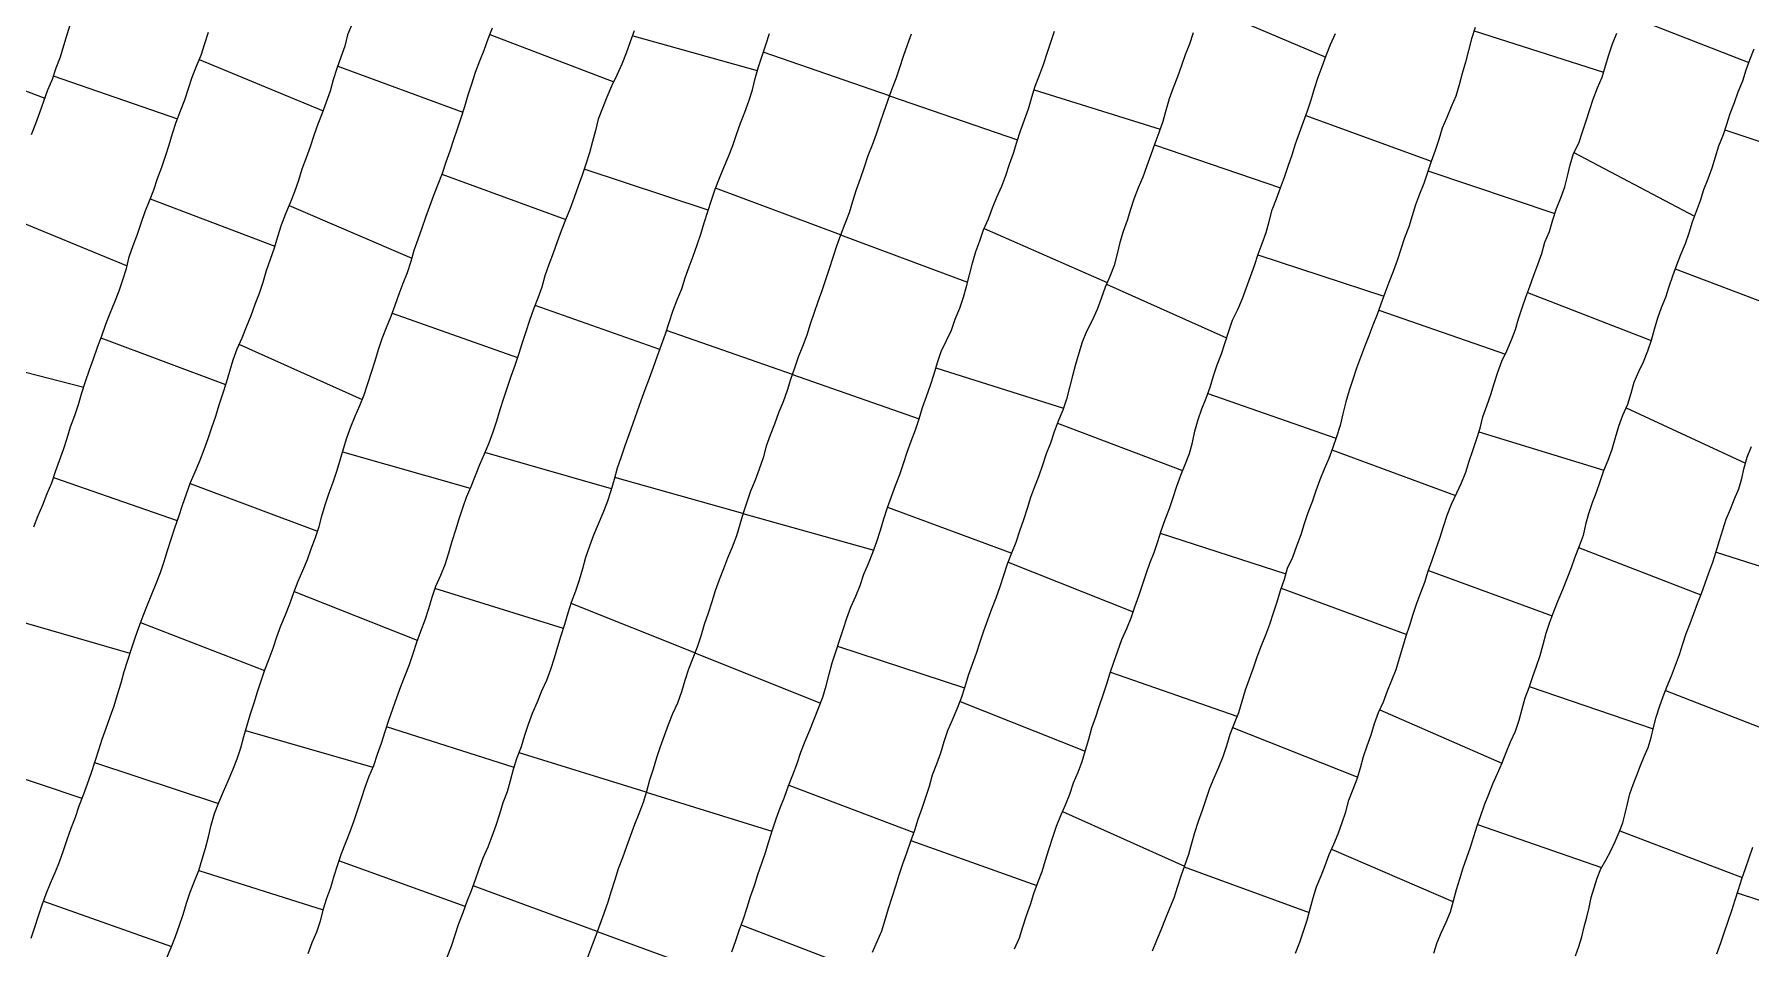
# Model space of a CAD drawing. Extents: x 703186 to 703989, y 1560402 to 1561368.
# Drawn here: x 703669.7 to 703727.8, y 1560713.8 to 1560744.7 of the extents above; entities that cross this region are included whole.
import ezdxf

# ---------------------------------------------------------------- set-up
doc = ezdxf.new("R2010")
doc.units = 0
doc.layers.add('10124_2002_REAL', color=30, linetype='Continuous')
doc.layers.add('AGROCAD PLL', color=7, linetype='Continuous')

msp = doc.modelspace()

# ---------------------------------------------------------------- linework, layer by layer
at = {"layer": '10124_2002_REAL'}
for points in [[(703680.4506, 1560745.0798), (703680.2928, 1560744.7074), (703680.1991, 1560744.3243), (703680.0699, 1560743.9497), (703679.9312, 1560743.5724), (703679.8028, 1560743.1878), (703679.6983, 1560742.8009), (703679.5672, 1560742.4254), (703679.4339, 1560742.052), (703679.2861, 1560741.6783), (703679.1516, 1560741.3016), (703679.0222, 1560740.9194), (703678.8889, 1560740.5377), (703678.7454, 1560740.1609), (703678.6283, 1560739.7711), (703678.4991, 1560739.3938), (703678.3496, 1560739.0184), (703678.1879, 1560738.6413), (703678.0419, 1560738.2576), (703677.9223, 1560737.8658), (703677.8014, 1560737.4786), (703677.6703, 1560737.094), (703677.5335, 1560736.7113), (703677.4179, 1560736.3248), (703677.2937, 1560735.946), (703677.1481, 1560735.5724), (703677.0151, 1560735.1917), (703676.8617, 1560734.8083), (703676.709, 1560734.4391), (703676.5406, 1560734.0632), (703676.4036, 1560733.6901), (703676.2885, 1560733.3072), (703676.1784, 1560732.9208), (703676.0547, 1560732.5411), (703675.9323, 1560732.1601), (703675.8162, 1560731.7779), (703675.6881, 1560731.4024), (703675.559, 1560731.0225), (703675.4219, 1560730.6469), (703675.2796, 1560730.2724), (703675.1204, 1560729.9012), (703674.9663, 1560729.5311), (703674.8243, 1560729.1526), (703674.6947, 1560728.7667), (703674.5623, 1560728.3798), (703674.4307, 1560728.0008), (703674.3113, 1560727.618), (703674.1824, 1560727.2346), (703674.0647, 1560726.8632), (703673.9425, 1560726.4823), (703673.7959, 1560726.1095), (703673.6486, 1560725.7538), (703673.5025, 1560725.3915), (703673.3581, 1560725.0179), (703673.219, 1560724.6585), (703673.0923, 1560724.2778), (703672.9658, 1560723.8987), (703672.8383, 1560723.5205), (703672.7204, 1560723.1315), (703672.6156, 1560722.7453), (703672.4946, 1560722.3587), (703672.3762, 1560721.9749), (703672.2442, 1560721.5985), (703672.1074, 1560721.2201), (703671.9721, 1560720.8477), (703671.852, 1560720.4773), (703671.7319, 1560720.0967), (703671.6037, 1560719.7092), (703671.4725, 1560719.3319), (703671.3363, 1560718.9564), (703671.1925, 1560718.584), (703671.0691, 1560718.205), (703670.9153, 1560717.8304), (703670.7814, 1560717.4492), (703670.6623, 1560717.0677), (703670.5273, 1560716.686), (703670.3757, 1560716.3237), (703670.2228, 1560715.964), (703670.072, 1560715.6025), (703669.9391, 1560715.2278), (703669.8195, 1560714.858), (703669.6927, 1560714.4783), (703669.564, 1560714.0984)], [(703670.9124, 1560745.097), (703670.7831, 1560744.707), (703670.6697, 1560744.3291), (703670.5573, 1560743.9499), (703670.4177, 1560743.5769), (703670.2866, 1560743.1981), (703670.1335, 1560742.8324), (703669.9975, 1560742.4482), (703669.8631, 1560742.068), (703669.721, 1560741.6937), (703669.5819, 1560741.3225)], [(703669.6639, 1560728.041), (703669.8111, 1560728.4245), (703669.9726, 1560728.7933), (703670.1219, 1560729.1704), (703670.2719, 1560729.54), (703670.4034, 1560729.92), (703670.5339, 1560730.2937), (703670.6766, 1560730.6652), (703670.7944, 1560731.0485), (703670.9104, 1560731.4259), (703671.0506, 1560731.8109), (703671.1792, 1560732.1933), (703671.2975, 1560732.581), (703671.4195, 1560732.9717), (703671.554, 1560733.3582), (703671.6827, 1560733.7373), (703671.8217, 1560734.125), (703671.9681, 1560734.5145), (703672.1101, 1560734.9038), (703672.2535, 1560735.2827), (703672.4123, 1560735.6603), (703672.5519, 1560736.0345), (703672.6866, 1560736.4071), (703672.8007, 1560736.7948), (703672.8994, 1560737.1907), (703673.0266, 1560737.5752), (703673.1757, 1560737.9516), (703673.3056, 1560738.3338), (703673.4326, 1560738.7209), (703673.5857, 1560739.0889), (703673.7267, 1560739.46), (703673.8609, 1560739.8419), (703673.9967, 1560740.2243), (703674.128, 1560740.5981), (703674.2526, 1560740.9807), (703674.3671, 1560741.3663), (703674.4852, 1560741.7444), (703674.6341, 1560742.1277), (703674.7822, 1560742.5106), (703674.91, 1560742.8868), (703675.0348, 1560743.27), (703675.1802, 1560743.6474), (703675.3342, 1560744.019), (703675.4548, 1560744.4108), (703675.5852, 1560744.7977)], [(703674.1582, 1560713.4307), (703674.3139, 1560713.8001), (703674.4632, 1560714.1751), (703674.5955, 1560714.5507), (703674.72, 1560714.9202), (703674.834, 1560715.2943), (703674.9604, 1560715.6678), (703675.105, 1560716.0425), (703675.2535, 1560716.4087), (703675.3733, 1560716.7859), (703675.4812, 1560717.1633), (703675.5827, 1560717.5474), (703675.6749, 1560717.9385), (703675.785, 1560718.3355), (703675.934, 1560718.7101), (703676.0891, 1560719.0768), (703676.2483, 1560719.4402), (703676.4014, 1560719.8114), (703676.5488, 1560720.182), (703676.676, 1560720.5575), (703676.7781, 1560720.9465), (703676.8878, 1560721.3297), (703677.0061, 1560721.7086), (703677.1321, 1560722.0834), (703677.2479, 1560722.4603), (703677.3685, 1560722.83), (703677.486, 1560723.2053), (703677.6393, 1560723.5701), (703677.7763, 1560723.9401), (703677.8927, 1560724.3178), (703678.0302, 1560724.6936), (703678.1897, 1560725.0664), (703678.3388, 1560725.4423), (703678.4741, 1560725.8254), (703678.6235, 1560726.2011), (703678.7769, 1560726.5678), (703678.9304, 1560726.9376), (703679.0619, 1560727.3048), (703679.2048, 1560727.6782), (703679.3282, 1560728.0543), (703679.4292, 1560728.4464), (703679.5438, 1560728.8258), (703679.6743, 1560729.1925), (703679.8072, 1560729.5579), (703679.9274, 1560729.9305), (703680.0458, 1560730.2968), (703680.1552, 1560730.6831), (703680.2717, 1560731.0612), (703680.4045, 1560731.4339), (703680.5546, 1560731.7921), (703680.7061, 1560732.1534), (703680.852, 1560732.5187), (703680.9814, 1560732.8936), (703681.1046, 1560733.279), (703681.2279, 1560733.666), (703681.3444, 1560734.0471), (703681.4674, 1560734.4254), (703681.608, 1560734.799), (703681.7689, 1560735.1742), (703681.9033, 1560735.5531), (703682.0406, 1560735.9326), (703682.1763, 1560736.2997), (703682.3263, 1560736.6598), (703682.4413, 1560737.0413), (703682.5492, 1560737.4165), (703682.6889, 1560737.791), (703682.8211, 1560738.1665), (703682.947, 1560738.5366), (703683.0757, 1560738.9062), (703683.2144, 1560739.2735), (703683.3651, 1560739.6462), (703683.5037, 1560740.0247), (703683.6329, 1560740.4018), (703683.7719, 1560740.7834), (703683.8915, 1560741.1616), (703684.0172, 1560741.5227), (703684.1382, 1560741.8989), (703684.2672, 1560742.2837), (703684.3823, 1560742.6719), (703684.4993, 1560743.0527), (703684.627, 1560743.4411), (703684.7752, 1560743.8218), (703684.9242, 1560744.1927), (703685.0565, 1560744.5685), (703685.1979, 1560744.9396)], [(703689.9971, 1560744.8457), (703689.8614, 1560744.4717), (703689.725, 1560744.0904), (703689.5823, 1560743.7175), (703689.4105, 1560743.3429), (703689.2342, 1560742.9642), (703689.0786, 1560742.5974), (703688.9281, 1560742.2275), (703688.7857, 1560741.8497), (703688.69, 1560741.4726), (703688.5878, 1560741.099), (703688.4881, 1560740.7078), (703688.3678, 1560740.3291), (703688.2376, 1560739.9555), (703688.1032, 1560739.5817), (703687.9671, 1560739.2037), (703687.8271, 1560738.8256), (703687.6757, 1560738.4445), (703687.5299, 1560738.069), (703687.3877, 1560737.6937), (703687.2514, 1560737.3133), (703687.11, 1560736.9294), (703686.9777, 1560736.5456), (703686.8698, 1560736.1612), (703686.7393, 1560735.7882), (703686.5928, 1560735.4112), (703686.4548, 1560735.034), (703686.3258, 1560734.6542), (703686.2101, 1560734.274), (703686.087, 1560733.8833), (703685.9561, 1560733.5091), (703685.824, 1560733.1317), (703685.7022, 1560732.7622), (703685.5773, 1560732.3866), (703685.4495, 1560732.0072), (703685.3369, 1560731.626), (703685.2165, 1560731.2451), (703685.0728, 1560730.877), (703684.9197, 1560730.5107), (703684.7642, 1560730.1443), (703684.6107, 1560729.7757), (703684.4645, 1560729.403), (703684.3065, 1560729.0411), (703684.19, 1560728.6731), (703684.0593, 1560728.2998), (703683.948, 1560727.9283), (703683.8276, 1560727.5477), (703683.7129, 1560727.1533), (703683.59, 1560726.7588), (703683.4358, 1560726.392), (703683.2759, 1560726.0213), (703683.1428, 1560725.6478), (703683.0322, 1560725.264), (703682.9094, 1560724.886), (703682.7667, 1560724.5014), (703682.6265, 1560724.126), (703682.5023, 1560723.7454), (703682.3758, 1560723.3697), (703682.2286, 1560722.9977), (703682.0836, 1560722.631), (703681.9513, 1560722.2488), (703681.8152, 1560721.8656), (703681.6834, 1560721.4885), (703681.5524, 1560721.0996), (703681.4267, 1560720.7091), (703681.2965, 1560720.332), (703681.1666, 1560719.953), (703681.017, 1560719.5923), (703680.8796, 1560719.2222), (703680.7557, 1560718.8382), (703680.6262, 1560718.4644), (703680.4995, 1560718.0898), (703680.372, 1560717.7109), (703680.2261, 1560717.3427), (703680.0773, 1560716.9665), (703679.9472, 1560716.5951), (703679.8322, 1560716.214), (703679.7173, 1560715.8194), (703679.5769, 1560715.4524), (703679.4601, 1560715.0662), (703679.3662, 1560714.6848), (703679.2371, 1560714.3139), (703679.079, 1560713.9508), (703678.9436, 1560713.5866)], [(703683.6708, 1560713.475), (703683.8078, 1560713.8485), (703683.9368, 1560714.2276), (703684.0642, 1560714.6098), (703684.2037, 1560714.9876), (703684.3395, 1560715.3638), (703684.4885, 1560715.7302), (703684.6234, 1560716.1006), (703684.7507, 1560716.4653), (703684.8865, 1560716.8341), (703685.0558, 1560717.2082), (703685.194, 1560717.569), (703685.322, 1560717.9455), (703685.4498, 1560718.3279), (703685.5638, 1560718.7035), (703685.7041, 1560719.0865), (703685.8113, 1560719.4491), (703685.9126, 1560719.8352), (703686.0367, 1560720.2275), (703686.1816, 1560720.6059), (703686.2996, 1560720.9881), (703686.4238, 1560721.3591), (703686.5588, 1560721.7366), (703686.7222, 1560722.113), (703686.8753, 1560722.4854), (703687.0392, 1560722.8514), (703687.1757, 1560723.2295), (703687.3038, 1560723.6064), (703687.415, 1560723.9864), (703687.5312, 1560724.3657), (703687.6479, 1560724.7433), (703687.7597, 1560725.1267), (703687.878, 1560725.4986), (703688.023, 1560725.8727), (703688.1451, 1560726.2451), (703688.2597, 1560726.6325), (703688.3653, 1560727.0134), (703688.503, 1560727.3994), (703688.6349, 1560727.7748), (703688.7884, 1560728.1466), (703688.9496, 1560728.5142), (703689.093, 1560728.8912), (703689.2217, 1560729.2745), (703689.3338, 1560729.663), (703689.4382, 1560730.0468), (703689.5698, 1560730.4288), (703689.7001, 1560730.795), (703689.8299, 1560731.1697), (703689.9632, 1560731.5522), (703690.102, 1560731.9353), (703690.239, 1560732.3187), (703690.3716, 1560732.6973), (703690.5181, 1560733.0754), (703690.6531, 1560733.454), (703690.7879, 1560733.8309), (703690.9213, 1560734.2086), (703691.0584, 1560734.5856), (703691.1812, 1560734.9688), (703691.3094, 1560735.3518), (703691.4607, 1560735.7301), (703691.6109, 1560736.0993), (703691.7319, 1560736.4742), (703691.8617, 1560736.8466), (703691.9926, 1560737.2162), (703692.1352, 1560737.5896), (703692.2624, 1560737.9613), (703692.3751, 1560738.3457), (703692.4952, 1560738.7294), (703692.6191, 1560739.1038), (703692.7455, 1560739.4776), (703692.8895, 1560739.8522), (703693.0402, 1560740.2129), (703693.1905, 1560740.5887), (703693.3375, 1560740.9564), (703693.4599, 1560741.3321), (703693.6017, 1560741.7105), (703693.7522, 1560742.0868), (703693.8806, 1560742.464), (703694.0032, 1560742.8439), (703694.1018, 1560743.2308), (703694.211, 1560743.619), (703694.3321, 1560743.995), (703694.4537, 1560744.3706), (703694.5856, 1560744.7501)], [(703699.3856, 1560744.7315), (703699.2465, 1560744.3563), (703699.1117, 1560743.9731), (703698.9877, 1560743.5876), (703698.8569, 1560743.2143), (703698.7162, 1560742.8389), (703698.5844, 1560742.4575), (703698.4463, 1560742.0805), (703698.3194, 1560741.7149), (703698.2008, 1560741.3404), (703698.0558, 1560740.9696), (703697.909, 1560740.6089), (703697.7918, 1560740.2248), (703697.6577, 1560739.8315), (703697.5149, 1560739.4526), (703697.3962, 1560739.0611), (703697.2778, 1560738.6785), (703697.1325, 1560738.3039), (703696.9904, 1560737.9229), (703696.8572, 1560737.5525), (703696.7323, 1560737.1668), (703696.6082, 1560736.7808), (703696.4853, 1560736.4075), (703696.3548, 1560736.0363), (703696.2172, 1560735.6663), (703696.0932, 1560735.2992), (703695.9623, 1560734.9119), (703695.8419, 1560734.5312), (703695.7051, 1560734.1511), (703695.5546, 1560733.7873), (703695.4327, 1560733.4189), (703695.2996, 1560733.039), (703695.1818, 1560732.6566), (703695.0414, 1560732.2756), (703694.8839, 1560731.9039), (703694.7565, 1560731.5269), (703694.6064, 1560731.1492), (703694.4757, 1560730.7731), (703694.3656, 1560730.3847), (703694.2362, 1560730.0026), (703694.0999, 1560729.6307), (703693.9408, 1560729.2516), (703693.8177, 1560728.8799), (703693.6875, 1560728.5044), (703693.5796, 1560728.1211), (703693.4634, 1560727.7383), (703693.314, 1560727.3601), (703693.1639, 1560726.9872), (703693.0241, 1560726.6185), (703692.8775, 1560726.2444), (703692.7477, 1560725.8756), (703692.6282, 1560725.5003), (703692.5045, 1560725.1174), (703692.3757, 1560724.7339), (703692.2556, 1560724.3466), (703692.1343, 1560723.9655), (703691.9872, 1560723.5962), (703691.8404, 1560723.2204), (703691.7158, 1560722.8377), (703691.6055, 1560722.4544), (703691.4625, 1560722.0723), (703691.3031, 1560721.7071), (703691.1485, 1560721.3403), (703691.0113, 1560720.9679), (703690.8774, 1560720.5972), (703690.7544, 1560720.2207), (703690.6375, 1560719.8409), (703690.5188, 1560719.4626), (703690.4174, 1560719.0822), (703690.2999, 1560718.7038), (703690.1587, 1560718.3296), (703690.0108, 1560717.9585), (703689.8781, 1560717.5881), (703689.7371, 1560717.2137), (703689.6024, 1560716.8338), (703689.4591, 1560716.4638), (703689.3433, 1560716.0842), (703689.2255, 1560715.706), (703689.1114, 1560715.3323), (703688.9725, 1560714.9497), (703688.8348, 1560714.5764), (703688.6976, 1560714.2027), (703688.5592, 1560713.8243), (703688.4155, 1560713.4538)], [(703693.3115, 1560713.6537), (703693.4392, 1560714.0348), (703693.5616, 1560714.4034), (703693.7016, 1560714.7695), (703693.8255, 1560715.1498), (703693.9449, 1560715.5301), (703694.0695, 1560715.9009), (703694.1863, 1560716.2743), (703694.3209, 1560716.6491), (703694.4465, 1560717.0165), (703694.5549, 1560717.3932), (703694.6831, 1560717.7819), (703694.8124, 1560718.1585), (703694.9454, 1560718.5277), (703695.0892, 1560718.8926), (703695.2302, 1560719.2684), (703695.3742, 1560719.6504), (703695.5187, 1560720.0256), (703695.6473, 1560720.4125), (703695.7923, 1560720.7892), (703695.9458, 1560721.1587), (703696.0944, 1560721.5286), (703696.2466, 1560721.8998), (703696.3887, 1560722.2739), (703696.5005, 1560722.658), (703696.6014, 1560723.0515), (703696.7058, 1560723.4426), (703696.8271, 1560723.8156), (703696.9514, 1560724.1914), (703697.0803, 1560724.5662), (703697.2065, 1560724.9495), (703697.3361, 1560725.3244), (703697.5027, 1560725.6926), (703697.6559, 1560726.0624), (703697.7768, 1560726.4382), (703697.9375, 1560726.8066), (703698.0868, 1560727.1732), (703698.2238, 1560727.5478), (703698.3423, 1560727.9332), (703698.4518, 1560728.316), (703698.5775, 1560728.7026), (703698.7152, 1560729.0748), (703698.8474, 1560729.4448), (703698.993, 1560729.8149), (703699.1251, 1560730.1849), (703699.2454, 1560730.5731), (703699.3846, 1560730.9498), (703699.5228, 1560731.3278), (703699.6556, 1560731.7033), (703699.7628, 1560732.0841), (703699.8981, 1560732.46), (703700.0313, 1560732.8387), (703700.1547, 1560733.2244), (703700.2757, 1560733.6059), (703700.3952, 1560733.9855), (703700.5741, 1560734.352), (703700.7441, 1560734.7073), (703700.874, 1560735.0734), (703701.0348, 1560735.4531), (703701.1508, 1560735.8195), (703701.2603, 1560736.1886), (703701.3549, 1560736.5773), (703701.4549, 1560736.9716), (703701.5675, 1560737.3642), (703701.7032, 1560737.734), (703701.836, 1560738.1075), (703701.9962, 1560738.4728), (703702.1373, 1560738.8502), (703702.2801, 1560739.2098), (703702.4478, 1560739.5791), (703702.5873, 1560739.9485), (703702.7098, 1560740.3243), (703702.8438, 1560740.7011), (703702.962, 1560741.0777), (703703.0831, 1560741.4554), (703703.2221, 1560741.8269), (703703.3541, 1560742.2019), (703703.4638, 1560742.5963), (703703.581, 1560742.9708), (703703.7275, 1560743.3378), (703703.8631, 1560743.7021), (703703.9857, 1560744.0824), (703704.1075, 1560744.4597), (703704.2316, 1560744.8361)], [(703708.9371, 1560744.7709), (703708.8059, 1560744.3891), (703708.6625, 1560744.0275), (703708.5349, 1560743.6657), (703708.3994, 1560743.2826), (703708.2576, 1560742.9124), (703708.1203, 1560742.5346), (703708.0032, 1560742.1425), (703707.9032, 1560741.772), (703707.77, 1560741.3889), (703707.6315, 1560741.0219), (703707.5026, 1560740.6458), (703707.3612, 1560740.2657), (703707.2236, 1560739.8819), (703707.068, 1560739.5226), (703706.9257, 1560739.1464), (703706.8118, 1560738.7893), (703706.6937, 1560738.421), (703706.5618, 1560738.0482), (703706.4478, 1560737.6761), (703706.3524, 1560737.2875), (703706.2598, 1560736.8966), (703706.1131, 1560736.5235), (703705.9493, 1560736.1565), (703705.8174, 1560735.781), (703705.6829, 1560735.4052), (703705.5113, 1560735.0292), (703705.3186, 1560734.6622), (703705.1779, 1560734.3015), (703705.0578, 1560733.927), (703704.9482, 1560733.5477), (703704.8492, 1560733.1575), (703704.7384, 1560732.763), (703704.6427, 1560732.3676), (703704.5172, 1560731.992), (703704.3627, 1560731.6274), (703704.2226, 1560731.2589), (703704.1042, 1560730.882), (703703.9521, 1560730.5121), (703703.826, 1560730.133), (703703.703, 1560729.7672), (703703.5545, 1560729.4041), (703703.4241, 1560729.0339), (703703.3089, 1560728.6666), (703703.1806, 1560728.2791), (703703.0445, 1560727.8968), (703702.9292, 1560727.5169), (703702.7835, 1560727.1472), (703702.6376, 1560726.7801), (703702.5117, 1560726.3936), (703702.387, 1560726.0087), (703702.2541, 1560725.6271), (703702.1062, 1560725.257), (703701.9653, 1560724.8843), (703701.831, 1560724.5116), (703701.711, 1560724.1366), (703701.5789, 1560723.7564), (703701.4434, 1560723.3846), (703701.313, 1560723.0093), (703701.1942, 1560722.6267), (703701.0793, 1560722.2388), (703700.9324, 1560721.8666), (703700.7659, 1560721.4975), (703700.6122, 1560721.1322), (703700.4852, 1560720.7635), (703700.3697, 1560720.3816), (703700.2369, 1560720.0028), (703700.0949, 1560719.6307), (703699.9891, 1560719.2507), (703699.8616, 1560718.8755), (703699.7369, 1560718.5077), (703699.611, 1560718.1307), (703699.4925, 1560717.7588), (703699.3592, 1560717.3847), (703699.2259, 1560716.9964), (703699.0871, 1560716.6251), (703698.9662, 1560716.2523), (703698.8464, 1560715.8701), (703698.7237, 1560715.4896), (703698.6022, 1560715.1031), (703698.4929, 1560714.7247), (703698.3724, 1560714.3496), (703698.2214, 1560713.9867), (703698.0614, 1560713.6232)], [(703702.8849, 1560713.7539), (703703.047, 1560714.1248), (703703.1647, 1560714.5009), (703703.2866, 1560714.8789), (703703.4256, 1560715.2513), (703703.5399, 1560715.6213), (703703.6691, 1560715.9979), (703703.821, 1560716.3775), (703703.9278, 1560716.7607), (703704.0507, 1560717.1465), (703704.179, 1560717.5311), (703704.2995, 1560717.909), (703704.4455, 1560718.2739), (703704.6066, 1560718.6342), (703704.7592, 1560718.9931), (703704.8842, 1560719.3697), (703705.0317, 1560719.7326), (703705.1772, 1560720.0955), (703705.2864, 1560720.4817), (703705.3936, 1560720.8571), (703705.5051, 1560721.2386), (703705.6304, 1560721.6067), (703705.7538, 1560721.9627), (703705.8836, 1560722.3503), (703706.0037, 1560722.7232), (703706.1213, 1560723.0962), (703706.2503, 1560723.4662), (703706.3811, 1560723.8412), (703706.5169, 1560724.2264), (703706.6873, 1560724.6), (703706.8273, 1560724.9661), (703706.9601, 1560725.338), (703707.0884, 1560725.7045), (703707.2165, 1560726.0809), (703707.3382, 1560726.4487), (703707.4667, 1560726.8167), (703707.6089, 1560727.1751), (703707.73, 1560727.5489), (703707.8477, 1560727.9142), (703707.9849, 1560728.289), (703708.1259, 1560728.6711), (703708.2542, 1560729.0385), (703708.3764, 1560729.4189), (703708.5087, 1560729.7892), (703708.6584, 1560730.157), (703708.8036, 1560730.5267), (703708.9101, 1560730.8966), (703708.989, 1560731.2853), (703709.1038, 1560731.679), (703709.2281, 1560732.0455), (703709.3737, 1560732.4075), (703709.5021, 1560732.7784), (703709.6187, 1560733.1552), (703709.741, 1560733.5332), (703709.8873, 1560733.9043), (703710.0139, 1560734.2894), (703710.1381, 1560734.6707), (703710.2675, 1560735.0429), (703710.444, 1560735.4097), (703710.6015, 1560735.7757), (703710.7384, 1560736.1502), (703710.8716, 1560736.5235), (703711.0066, 1560736.9006), (703711.1293, 1560737.276), (703711.2679, 1560737.6418), (703711.4014, 1560738.0123), (703711.5058, 1560738.3907), (703711.6128, 1560738.7764), (703711.7519, 1560739.1543), (703711.8897, 1560739.5248), (703712.0256, 1560739.8921), (703712.1534, 1560740.2648), (703712.2841, 1560740.6413), (703712.4027, 1560741.016), (703712.5332, 1560741.3867), (703712.6632, 1560741.7608), (703712.8005, 1560742.1358), (703712.9291, 1560742.5104), (703713.0457, 1560742.8849), (703713.1693, 1560743.2683), (703713.2995, 1560743.6351), (703713.4412, 1560744.0025), (703713.5812, 1560744.3789), (703713.7565, 1560744.7466)], [(703718.4846, 1560744.9518), (703718.3623, 1560744.5674), (703718.2515, 1560744.1752), (703718.1516, 1560743.7862), (703718.0462, 1560743.4029), (703717.9426, 1560743.0157), (703717.8273, 1560742.6322), (703717.6665, 1560742.2665), (703717.52, 1560741.9054), (703717.3672, 1560741.5424), (703717.2574, 1560741.1678), (703717.1319, 1560740.7928), (703716.989, 1560740.4213), (703716.8645, 1560740.0504), (703716.7419, 1560739.6759), (703716.5962, 1560739.3126), (703716.4659, 1560738.9485), (703716.3455, 1560738.5821), (703716.2309, 1560738.2021), (703716.0942, 1560737.8314), (703715.9655, 1560737.4457), (703715.8414, 1560737.0628), (703715.7091, 1560736.6871), (703715.5542, 1560736.3185), (703715.4213, 1560735.9562), (703715.2868, 1560735.5912), (703715.163, 1560735.2346), (703715.0144, 1560734.8773), (703714.8783, 1560734.5102), (703714.7344, 1560734.1428), (703714.6047, 1560733.779), (703714.4681, 1560733.415), (703714.3379, 1560733.0386), (703714.2173, 1560732.6577), (703714.0998, 1560732.2729), (703714.0031, 1560731.8772), (703713.9087, 1560731.4777), (703713.7823, 1560731.0973), (703713.6609, 1560730.7287), (703713.5262, 1560730.3621), (703713.3674, 1560730.0029), (703713.2171, 1560729.6378), (703713.0889, 1560729.2651), (703712.9602, 1560728.8913), (703712.814, 1560728.517), (703712.6923, 1560728.1446), (703712.5785, 1560727.7691), (703712.4316, 1560727.3892), (703712.2915, 1560727.0108), (703712.1152, 1560726.6317), (703712.0171, 1560726.2598), (703711.8775, 1560725.8805), (703711.7648, 1560725.4975), (703711.6462, 1560725.124), (703711.521, 1560724.7414), (703711.3841, 1560724.3712), (703711.2386, 1560724.0092), (703711.0933, 1560723.6346), (703710.9636, 1560723.2526), (703710.8328, 1560722.8833), (703710.6957, 1560722.5125), (703710.5753, 1560722.1253), (703710.4641, 1560721.7481), (703710.317, 1560721.3846), (703710.1684, 1560721.0082), (703710.0626, 1560720.6285), (703709.9415, 1560720.2513), (703709.7901, 1560719.8933), (703709.6373, 1560719.5379), (703709.4879, 1560719.1777), (703709.3657, 1560718.8048), (703709.2323, 1560718.4407), (703709.104, 1560718.0689), (703708.9819, 1560717.6861), (703708.8794, 1560717.3164), (703708.7761, 1560716.9441), (703708.6429, 1560716.5687), (703708.5121, 1560716.2089), (703708.3953, 1560715.8356), (703708.2816, 1560715.465), (703708.1308, 1560715.116), (703707.9866, 1560714.7542), (703707.8389, 1560714.3901), (703707.6948, 1560714.0384), (703707.5416, 1560713.671)], [(703712.397, 1560713.6042), (703712.5444, 1560713.9827), (703712.6743, 1560714.3481), (703712.7977, 1560714.7215), (703712.8959, 1560715.1077), (703712.9907, 1560715.4752), (703713.1109, 1560715.8529), (703713.2655, 1560716.223), (703713.4049, 1560716.5714), (703713.5399, 1560716.9458), (703713.6917, 1560717.2966), (703713.848, 1560717.6519), (703713.9805, 1560718.0263), (703714.0974, 1560718.3967), (703714.2082, 1560718.7853), (703714.3463, 1560719.1587), (703714.4887, 1560719.5155), (703714.6018, 1560719.8808), (703714.6965, 1560720.2639), (703714.8237, 1560720.6275), (703714.959, 1560721.0014), (703715.0691, 1560721.3788), (703715.2132, 1560721.7526), (703715.3752, 1560722.1216), (703715.5166, 1560722.4878), (703715.6599, 1560722.8522), (703715.8031, 1560723.2156), (703715.9185, 1560723.5962), (703716.0306, 1560723.975), (703716.1479, 1560724.349), (703716.2732, 1560724.7182), (703716.3808, 1560725.0864), (703716.5041, 1560725.4632), (703716.6388, 1560725.8228), (703716.7732, 1560726.176), (703716.8959, 1560726.5467), (703717.0314, 1560726.9151), (703717.1512, 1560727.2811), (703717.2876, 1560727.6662), (703717.4144, 1560728.0567), (703717.5358, 1560728.4383), (703717.6839, 1560728.8144), (703717.8569, 1560729.1908), (703718.0184, 1560729.5391), (703718.165, 1560729.8924), (703718.2781, 1560730.2633), (703718.4019, 1560730.6329), (703718.5312, 1560731.0013), (703718.6511, 1560731.3911), (703718.7456, 1560731.7724), (703718.8776, 1560732.1455), (703719.0179, 1560732.5243), (703719.1319, 1560732.8961), (703719.2514, 1560733.2812), (703719.3906, 1560733.6508), (703719.558, 1560734.0098), (703719.7167, 1560734.3765), (703719.8539, 1560734.7306), (703719.9522, 1560735.0902), (703720.0796, 1560735.4656), (703720.1947, 1560735.8273), (703720.3349, 1560736.1887), (703720.4711, 1560736.5631), (703720.606, 1560736.9263), (703720.7403, 1560737.3014), (703720.8465, 1560737.6829), (703721.0023, 1560738.0418), (703721.1134, 1560738.4436), (703721.2406, 1560738.8266), (703721.3809, 1560739.1904), (703721.5144, 1560739.5625), (703721.6118, 1560739.9202), (703721.7036, 1560740.3076), (703721.8089, 1560740.6914), (703721.9934, 1560741.0429), (703722.1227, 1560741.4182), (703722.2392, 1560741.7947), (703722.3563, 1560742.1477), (703722.4848, 1560742.5325), (703722.6307, 1560742.9085), (703722.7807, 1560743.2734), (703722.8921, 1560743.6561), (703723.0048, 1560744.0279), (703723.1351, 1560744.3967), (703723.2858, 1560744.7657)], [(703727.9162, 1560744.2214), (703727.7787, 1560743.8545), (703727.6474, 1560743.512), (703727.5381, 1560743.1398), (703727.3846, 1560742.7635), (703727.2557, 1560742.4064), (703727.1119, 1560742.0343), (703726.9948, 1560741.6719), (703726.8771, 1560741.3169), (703726.7292, 1560740.9422), (703726.6136, 1560740.5641), (703726.4966, 1560740.1952), (703726.3675, 1560739.8215), (703726.2162, 1560739.4581), (703726.1003, 1560739.0885), (703725.9719, 1560738.7213), (703725.8348, 1560738.359), (703725.7227, 1560737.9928), (703725.5935, 1560737.6286), (703725.4422, 1560737.2609), (703725.3013, 1560736.9036), (703725.1629, 1560736.5369), (703725.0386, 1560736.1773), (703724.926, 1560735.8139), (703724.7874, 1560735.4628), (703724.6613, 1560735.1082), (703724.5416, 1560734.7297), (703724.4406, 1560734.3598), (703724.3199, 1560733.989), (703724.1747, 1560733.624), (703724.0183, 1560733.2918), (703723.8621, 1560732.9378), (703723.7522, 1560732.5629), (703723.645, 1560732.1829), (703723.4736, 1560731.8114), (703723.3352, 1560731.442), (703723.229, 1560731.0588), (703723.1096, 1560730.6627), (703722.9791, 1560730.2918), (703722.8329, 1560729.9376), (703722.7094, 1560729.5705), (703722.5835, 1560729.2112), (703722.4415, 1560728.8533), (703722.3209, 1560728.49), (703722.2238, 1560728.1265), (703722.139, 1560727.7514), (703722.0013, 1560727.3878), (703721.8596, 1560727.0227), (703721.7288, 1560726.6552), (703721.5839, 1560726.2817), (703721.4397, 1560725.9096), (703721.2775, 1560725.543), (703721.1373, 1560725.1716), (703721.0052, 1560724.806), (703720.8769, 1560724.4298), (703720.7741, 1560724.0525), (703720.6758, 1560723.6803), (703720.5452, 1560723.3171), (703720.423, 1560722.9608), (703720.2968, 1560722.5917), (703720.1684, 1560722.2382), (703720.0659, 1560721.8723), (703719.9576, 1560721.4854), (703719.8357, 1560721.1147), (703719.6726, 1560720.7522), (703719.5266, 1560720.396), (703719.3909, 1560720.0381), (703719.2289, 1560719.6769), (703719.0752, 1560719.3288), (703718.9368, 1560718.9784), (703718.7914, 1560718.6144), (703718.6669, 1560718.2616), (703718.5422, 1560717.9027), (703718.4227, 1560717.5434), (703718.3137, 1560717.1872), (703718.1917, 1560716.8359), (703718.0692, 1560716.4811), (703717.9512, 1560716.1133), (703717.8369, 1560715.7458), (703717.7322, 1560715.3693), (703717.6335, 1560714.9953), (703717.4863, 1560714.6464), (703717.328, 1560714.3045), (703717.1864, 1560713.9544), (703717.0677, 1560713.5902)], [(703721.8818, 1560713.519), (703721.993, 1560713.8369), (703722.0901, 1560714.157), (703722.1796, 1560714.4966), (703722.2642, 1560714.8237), (703722.3394, 1560715.1521), (703722.4142, 1560715.4907), (703722.5161, 1560715.8208), (703722.6129, 1560716.1465), (703722.7408, 1560716.4574), (703722.9038, 1560716.7608), (703723.0743, 1560717.0706), (703723.225, 1560717.3861), (703723.3642, 1560717.6987), (703723.4848, 1560718.0156), (703723.567, 1560718.3386), (703723.6422, 1560718.6668), (703723.722, 1560719), (703723.8391, 1560719.3197), (703723.9618, 1560719.6308), (703724.0781, 1560719.9566), (703724.2115, 1560720.2656), (703724.3408, 1560720.5702), (703724.4483, 1560720.9051), (703724.5267, 1560721.2489), (703724.6127, 1560721.6006), (703724.7302, 1560721.9491), (703724.8514, 1560722.2997), (703724.9868, 1560722.6497), (703725.1294, 1560723.0012), (703725.2733, 1560723.3574), (703725.4041, 1560723.7188), (703725.5204, 1560724.0852), (703725.6337, 1560724.4329), (703725.7611, 1560724.7757), (703725.8899, 1560725.1069), (703726.0112, 1560725.448), (703726.1501, 1560725.792), (703726.2715, 1560726.1332), (703726.4023, 1560726.4916), (703726.5358, 1560726.8504), (703726.6506, 1560727.2105), (703726.7549, 1560727.5824), (703726.8709, 1560727.9468), (703726.9847, 1560728.3092), (703727.125, 1560728.6482), (703727.2717, 1560728.9916), (703727.4074, 1560729.3295), (703727.5163, 1560729.6768), (703727.5964, 1560730.0423), (703727.6988, 1560730.4071), (703727.8464, 1560730.769)], [(703727.8787, 1560717.1794), (703727.7519, 1560716.8194), (703727.6232, 1560716.4631), (703727.5076, 1560716.1077), (703727.3894, 1560715.7538), (703727.2724, 1560715.3966), (703727.167, 1560715.0416), (703727.0399, 1560714.678), (703726.9137, 1560714.3175), (703726.7875, 1560713.9442), (703726.659, 1560713.5727)]]:
    msp.add_lwpolyline(points, dxfattribs=at)
at = {"layer": 'AGROCAD PLL', "color": 3, "true_color": 0x00ff00}
for points in [[(703709.2898, 1560745.6959), (703713.4213, 1560743.951)], [(703723.5212, 1560745.413), (703727.7463, 1560743.77)], [(703685.113, 1560744.7168), (703689.3063, 1560743.1191)], [(703665.8401, 1560744.1498), (703670.0398, 1560742.5678)], [(703698.649, 1560742.6444), (703694.3732, 1560744.122)], [(703698.649, 1560742.6444), (703694.3732, 1560744.122)], [(703675.2714, 1560743.8674), (703679.462, 1560742.1307)], [(703679.9586, 1560743.6469), (703684.2013, 1560742.0872)], [(703703.5414, 1560742.8444), (703707.8114, 1560741.5081)], [(703712.7437, 1560741.9805), (703716.9906, 1560740.4256)], [(703712.7437, 1560741.9805), (703716.9905, 1560740.4256)], [(703707.6192, 1560740.9861), (703711.8889, 1560739.5228)], [(703707.6192, 1560740.9861), (703711.889, 1560739.5228)], [(703683.4907, 1560739.9893), (703687.68, 1560738.4553)], [(703683.4907, 1560739.9893), (703687.6799, 1560738.4553)], [(703716.8808, 1560740.0991), (703721.1835, 1560738.6548)], [(703696.9928, 1560737.9292), (703692.7575, 1560739.5088)], [(703696.9928, 1560737.9292), (703692.7575, 1560739.5088)], [(703673.6103, 1560739.1535), (703677.8244, 1560737.5523)], [(703678.3112, 1560738.9288), (703682.4711, 1560737.1451)], [(703668.6673, 1560738.5993), (703672.8227, 1560736.883)], [(703711.1219, 1560737.2532), (703715.3857, 1560735.8596)], [(703705.9973, 1560736.2639), (703710.0656, 1560734.4482)], [(703720.2529, 1560735.9773), (703724.4388, 1560734.3534)], [(703720.2529, 1560735.9773), (703724.4385, 1560734.3535)], [(703690.8664, 1560734.0531), (703686.6445, 1560735.5443)], [(703715.2158, 1560735.3866), (703719.5055, 1560733.8973)], [(703681.8077, 1560735.2835), (703686.0504, 1560733.7786)], [(703671.9419, 1560734.4448), (703676.1586, 1560732.8599)], [(703695.3579, 1560733.2054), (703691.0947, 1560734.699)], [(703695.3579, 1560733.2054), (703691.0947, 1560734.699)], [(703666.9994, 1560733.8887), (703671.3574, 1560732.7728)], [(703700.2197, 1560733.4292), (703704.5396, 1560732.0591)], [(703723.5943, 1560732.073), (703727.6422, 1560730.2055)], [(703704.3375, 1560731.5611), (703708.5743, 1560729.9503)], [(703680.1258, 1560730.5791), (703684.4441, 1560729.3562)], [(703689.2371, 1560729.3279), (703684.9432, 1560730.5669)], [(703713.6319, 1560730.6497), (703717.8201, 1560729.1108)], [(703693.6854, 1560728.4968), (703689.3486, 1560729.7176)], [(703693.6854, 1560728.4968), (703689.3486, 1560729.7176)], [(703698.5794, 1560728.7078), (703702.7853, 1560727.1517)], [(703698.5794, 1560728.7078), (703702.7853, 1560727.1517)], [(703707.8192, 1560727.8258), (703712.069, 1560726.4565)], [(703726.6442, 1560727.1905), (703730.9359, 1560725.8223)], [(703716.9037, 1560726.5679), (703721.086, 1560725.0296)], [(703678.4878, 1560725.8598), (703682.6551, 1560724.2027)], [(703692.0574, 1560723.7725), (703687.8607, 1560725.4442)], [(703692.0574, 1560723.7725), (703687.8607, 1560725.4442)], [(703711.9076, 1560725.9623), (703716.1638, 1560724.3958)], [(703673.2775, 1560724.8097), (703677.4792, 1560723.1835)], [(703696.8904, 1560724.007), (703701.1825, 1560722.5873)], [(703706.1303, 1560723.1221), (703710.4155, 1560721.6281)], [(703724.9274, 1560722.4963), (703729.1665, 1560720.8563)], [(703715.2563, 1560721.8509), (703719.3901, 1560720.036)], [(703715.2563, 1560721.8509), (703719.39, 1560720.0361)], [(703676.8349, 1560721.1448), (703681.1487, 1560719.9098)], [(703685.9329, 1560719.8994), (703681.6089, 1560721.2673)], [(703666.9855, 1560720.2965), (703671.2972, 1560718.8552)], [(703690.4096, 1560719.0571), (703686.1009, 1560720.395)], [(703690.4096, 1560719.0571), (703686.1009, 1560720.395)], [(703690.4096, 1560719.0571), (703694.6676, 1560717.7349)], [(703695.2396, 1560719.2933), (703699.4709, 1560717.6983)], [(703704.5019, 1560718.4), (703708.6366, 1560716.5512)], [(703699.3705, 1560717.4164), (703703.6345, 1560715.897)], [(703713.6206, 1560717.1323), (703717.7282, 1560715.3549)], [(703713.6206, 1560717.1323), (703717.7284, 1560715.3548)], [(703708.6269, 1560716.5246), (703712.8645, 1560714.984)], [(703688.7491, 1560714.343), (703684.5454, 1560715.8864)], [(703688.7491, 1560714.343), (703684.5454, 1560715.8864)], [(703727.3557, 1560715.6509), (703731.6201, 1560714.2541)], [(703688.7491, 1560714.343), (703692.9941, 1560712.7845)]]:
    msp.add_lwpolyline(points, dxfattribs=at)
at = {"layer": 'AGROCAD PLL', "color": 5, "true_color": 0x0000ff}
for points in [[(703694.1729, 1560743.4837), (703689.9354, 1560744.6757)], [(703670.3265, 1560743.3135), (703674.5296, 1560741.8588)], [(703726.9339, 1560741.4882), (703731.1058, 1560740.105)], [(703692.5097, 1560738.7731), (703688.3099, 1560740.163)], [(703725.2552, 1560736.7815), (703729.3664, 1560735.2299)], [(703718.6113, 1560731.2618), (703722.8423, 1560729.9603)], [(703670.3316, 1560729.7126), (703674.5216, 1560728.2626)], [(703721.9853, 1560727.3466), (703726.1285, 1560725.7386)], [(703668.6709, 1560725.0012), (703672.921, 1560723.7657)], [(703720.313, 1560722.639), (703724.516, 1560721.202)], [(703671.7198, 1560720.0601), (703675.9184, 1560718.671)], [(703718.5627, 1560717.9617), (703722.7646, 1560716.5018)], [(703723.3841, 1560717.751), (703727.529, 1560716.1736)], [(703675.2543, 1560716.4112), (703679.4627, 1560715.0746)], [(703675.2543, 1560716.4112), (703679.4622, 1560715.0748)], [(703693.6229, 1560714.5637), (703697.7674, 1560712.9788)]]:
    msp.add_lwpolyline(points, dxfattribs=at)
at = {"layer": 'AGROCAD PLL', "color": 1, "true_color": 0xff0000}
for points in [[(703718.4488, 1560744.8392), (703722.8307, 1560743.4451)], [(703698.649, 1560742.6444), (703702.984, 1560741.1464)], [(703721.8225, 1560740.7172), (703725.9144, 1560738.5694)], [(703696.9928, 1560737.9292), (703701.2935, 1560736.3252)], [(703701.8518, 1560738.1435), (703706.0202, 1560736.3154)], [(703676.6151, 1560734.2294), (703680.7885, 1560732.3597)], [(703695.3579, 1560733.2054), (703699.6545, 1560731.7001)], [(703695.3579, 1560733.2054), (703699.6547, 1560731.7)], [(703709.4246, 1560732.5546), (703713.7671, 1560731.0513)], [(703674.9605, 1560729.5155), (703679.2764, 1560727.8964)], [(703693.6854, 1560728.4968), (703698.1148, 1560727.2499)], [(703702.666, 1560726.8515), (703706.8997, 1560725.1689)], [(703687.6056, 1560724.6063), (703683.2512, 1560725.9521)], [(703692.0574, 1560723.7725), (703696.3139, 1560722.077)], [(703701.0351, 1560722.1268), (703705.2781, 1560720.4522)], [(703710.2615, 1560721.244), (703714.5052, 1560719.5687)], [(703684.2756, 1560715.1869), (703679.9952, 1560716.7321)], [(703669.9901, 1560715.3716), (703674.3271, 1560713.8334)]]:
    msp.add_lwpolyline(points, dxfattribs=at)

doc.saveas('drawing.dxf')
